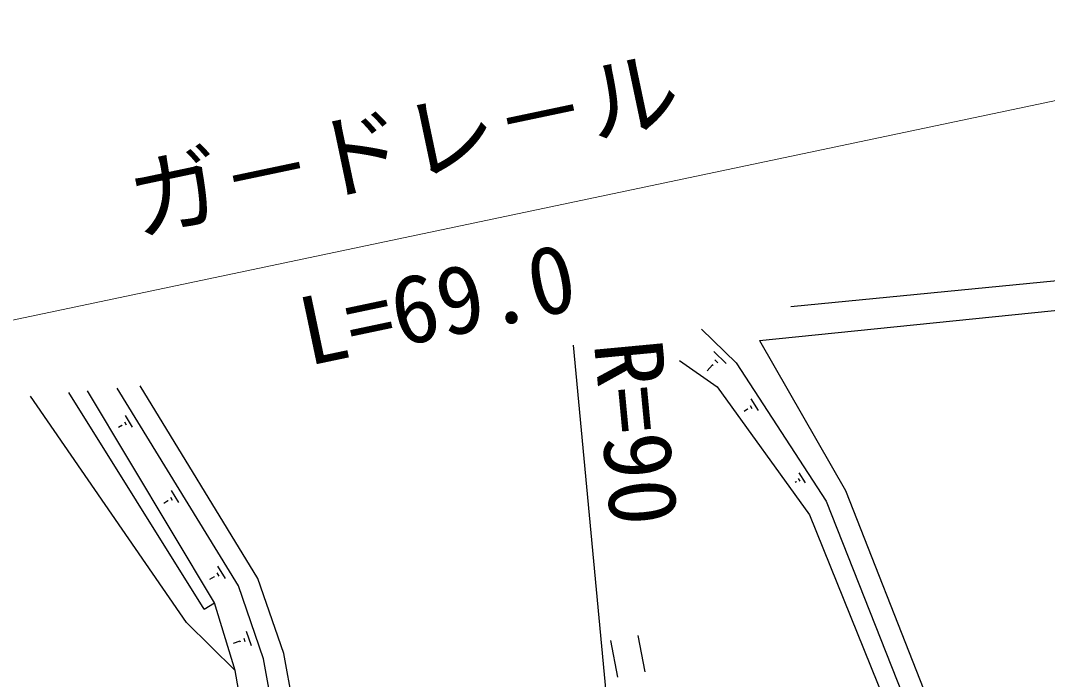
# Model space of a CAD drawing. Units: millimetres, scale not verified. Extents: x 40000 to 680000, y 20000 to 380000.
# Drawn here: x 380880 to 408404, y 295346 to 313017 of the extents above; entities that cross this region are included whole.
import ezdxf
from ezdxf.enums import TextEntityAlignment as Align

# ---------------------------------------------------------------- set-up
doc = ezdxf.new("R2010")
doc.units = ezdxf.units.MM
doc.header["$LTSCALE"] = 1000
doc.layers.add('M-BGD', color=7, linetype='Continuous', lineweight=25)
doc.layers.add('M-STR-HTXT', color=7, linetype='Continuous', lineweight=13)
doc.styles.add('@ＭＳ ゴシック', font='')
doc.styles.add('ＭＳ ゴシック', font='')
doc.styles.get('@ＭＳ ゴシック').set_extended_font_data('@MS Gothic')
doc.styles.get('ＭＳ ゴシック').set_extended_font_data('MS Gothic')

msp = doc.modelspace()

# ---------------------------------------------------------------- linework, layer by layer
at = {"layer": 'M-BGD'}
for p, q in [((401529, 305352), (412399, 306411)), ((400689, 304439), (411976, 305586)), ((399133, 304737), (400062, 303834)), ((400689, 304439), (402988, 300412)), ((398509, 274444), (395700, 304312)), ((399458, 304142), (399793, 303817)), ((398546, 303897), (399551, 303194)), ((399486, 303920), (399570, 303839)), ((399430, 303779), (399280, 303625)), ((399420, 303789), (399441, 303769)), ((400062, 303834), (402472, 300126)), ((385800, 297232), (382175, 303039)), ((386082, 297404), (382678, 303087)), ((386721, 297859), (383469, 303161)), ((387239, 298053), (384090, 303220)), ((399551, 303194), (402022, 299758)), ((385326, 296869), (381150, 302943)), ((400451, 302868), (400653, 302558)), ((400366, 302592), (400274, 302532)), ((400359, 302602), (400372, 302582)), ((400434, 302691), (400484, 302614)), ((383664, 302252), (383712, 302175)), ((383686, 302425), (383875, 302116)), ((383595, 302157), (383503, 302100)), ((383590, 302166), (383601, 302147)), ((401741, 300884), (401912, 300620)), ((401668, 300649), (401640, 300631)), ((401663, 300658), (401673, 300641)), ((401726, 300734), (401769, 300668)), ((384921, 300410), (385117, 300091)), ((402988, 300412), (405089, 295072)), ((384828, 300133), (384720, 300067)), ((384822, 300143), (384834, 300123)), ((384899, 300232), (384948, 300152)), ((402472, 300126), (404508, 294969)), ((402022, 299758), (404037, 294786)), ((386163, 298385), (386365, 298055)), ((386066, 298099), (385944, 298024)), ((386060, 298109), (386073, 298088)), ((386140, 298201), (386191, 298118)), ((387395, 295900), (386721, 297859)), ((387941, 296044), (387239, 298053)), ((385800, 297232), (386082, 297404)), ((386635, 295586), (386082, 297404)), ((385326, 296869), (386635, 295586)), ((386862, 296457), (386895, 296361)), ((386928, 296642), (387061, 296256)), ((397427, 296528), (397615, 295546)), ((386762, 296369), (386578, 296306)), ((386758, 296381), (386767, 296357)), ((396690, 296387), (396878, 295405)), ((388650, 289067), (387395, 295900)), ((389185, 289091), (387941, 296044)), ((387806, 288961), (386635, 295586))]:
    msp.add_line(p, q, dxfattribs=at)
at = {"layer": 'M-STR-HTXT'}
msp.add_line((418823, 313017), (364488, 301572), dxfattribs=at)

# ---------------------------------------------------------------- texts
at = {"layer": 'M-BGD', "style": 'ＭＳ ゴシック'}
msp.add_text('R=90', height=1833, rotation=275.374, dxfattribs=at).set_placement((395700, 304312), align=Align.BOTTOM_LEFT)
at = {"layer": 'M-STR-HTXT', "style": 'ＭＳ ゴシック'}
msp.add_text('ガ－ドレ－ル', height=1833, rotation=11.895, dxfattribs=at).set_placement((391449, 308273), align=Align.BOTTOM_CENTER)
at = {"layer": 'M-STR-HTXT', "style": '@ＭＳ ゴシック'}
msp.add_text('L=69.0', height=1833, rotation=11.895, dxfattribs=at).set_placement((391861, 306316), align=Align.TOP_CENTER)

doc.saveas('drawing.dxf')
